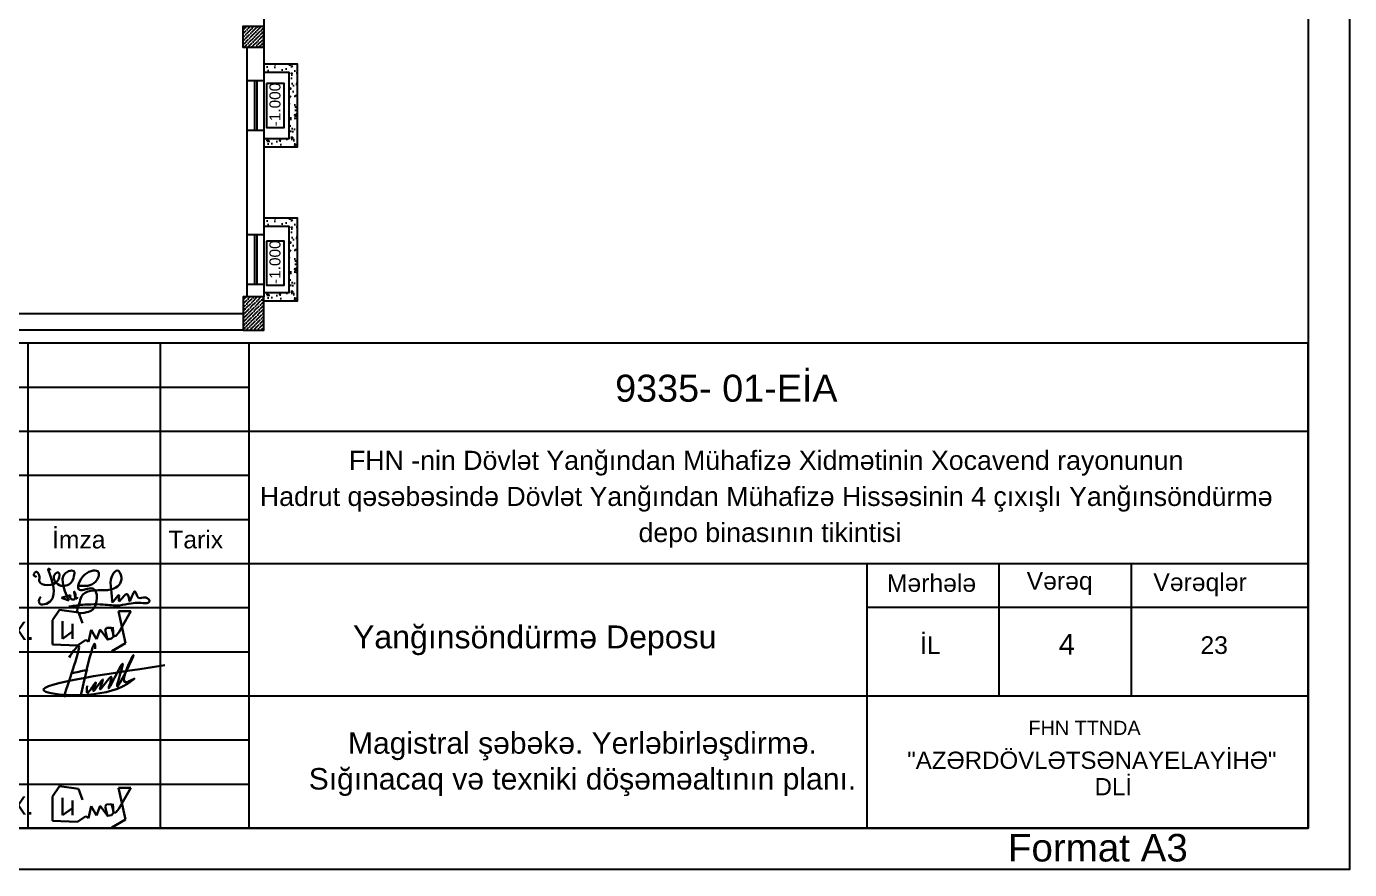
# Model space of a CAD drawing. Header units: millimetres. Extents: x 42452 to 2852333, y -419346 to 834876.
# Drawn here: x 2467468 to 2499242, y 632480 to 652740 of the extents above; entities that cross this region are included whole.
import ezdxf

# ---------------------------------------------------------------- set-up
doc = ezdxf.new("R2010")
doc.units = ezdxf.units.MM
doc.linetypes.add('DUZ', pattern=[0])
for name, color, linetype, lineweight in [('0_memar', 250, 'Continuous', 20), ('0_Ном._пера__1', 7, 'Continuous', 15), ('c_dv_l x_tti-25_Ном._пера__21_Ном._пера__21', 7, 'Continuous', 30), ('memar', 7, 'Continuous', 25), ('перегородка', 130, 'Continuous', 20), ('перегородка_Ном._пера__1', 7, 'Continuous', 15)]:
    doc.layers.add(name, color=color, linetype=linetype, lineweight=lineweight)
for name, color, linetype in [('Kunc shtampi', 7, 'Continuous'), ('polygon', 5, 'Continuous'), ('ramka', 7, 'Continuous'), ('размер', 7, 'Continuous')]:
    doc.layers.add(name, color=color, linetype=linetype)
doc.styles.add('Arial', font='arial.ttf', dxfattribs={"height": 200})
doc.styles.add('ARİAL', font='arial.ttf')
doc.styles.get("Standard").update_dxf_attribs({"font": 'arial.ttf'})
doc.styles.add('СГЕНЕРИР_СТИЛЬ_1', font='arial.ttf')
doc.styles.add('СГЕНЕРИР_СТИЛЬ_2', font='')
doc.styles.get('СГЕНЕРИР_СТИЛЬ_2').set_extended_font_data('Arial Unicode MS Кириллический')

# ---------------------------------------------------------------- blocks, each defined once
blk = doc.blocks.new('55')
at = {"color": 5, "lineweight": 30}
for points, knots in [([(6807301, -690054), (6807380, -689939), (6807723, -689440), (6807293, -690552), (6807199, -690927), (6807191, -690959)], [0, 0, 0, 0, 328.564954, 1432.648132, 1536.641492, 1536.641492, 1536.641492, 1536.641492]), ([(6807568, -690913), (6807734, -690192), (6807904, -689458), (6807900, -689847), (6807900, -689854)], [0, 0, 0, 0, 1128.718966, 1148.710053, 1148.710053, 1148.710053, 1148.710053]), ([(6807716, -690698), (6807705, -690775), (6807675, -691004), (6808017, -690413), (6807740, -691044), (6808200, -690308), (6807872, -691036), (6808390, -690235), (6808050, -691132), (6808747, -689639), (6808148, -691347), (6809105, -689320), (6808364, -690768), (6808709, -690576), (6808805, -690524)], [0, 0, 0, 0, 159.15263, 467.604708, 669.340869, 1011.806253, 1243.637014, 1628.4018, 1881.82877, 2512.198919, 3044.065726, 3849.863763, 4495.087992, 4740.981721, 4740.981721, 4740.981721, 4740.981721]), ([(6808805, -690524), (6808750, -690568), (6808216, -691003), (6805386, -690836), (6807954, -690456), (6809491, -690228)], [0, 0, 0, 0, 215.465341, 2087.683537, 4876.118481, 4876.118481, 4876.118481, 4876.118481]), ([(6807358, -690408), (6807470, -690386), (6807596, -690361), (6807720, -690330), (6807732, -690327)], [0, 0, 0, 0, 344.502291, 383.366548, 383.366548, 383.366548, 383.366548])]:
    blk.add_open_spline(points, degree=3, knots=knots, dxfattribs=at)
blk = doc.blocks.new('20')
at = {"color": 7, "lineweight": 25}
for p, q in [((15101137, -7396449), (15122448, -7396449)), ((15101137, -7402785), (15122448, -7402785))]:
    blk.add_line(p, q, dxfattribs=at)
at = {"layer": 'Kunc shtampi', "ltscale": 0.1}
blk.add_line((15122450, -7402785), (15122450, -7396438), dxfattribs=at)
at = {"layer": 'polygon', "color": 7, "linetype": 'DUZ', "lineweight": 25}
for p, q in [((15118416, -7401057), (15118416, -7399329)), ((15120144, -7401057), (15120144, -7399329)), ((15122448, -7399905), (15116691, -7399905))]:
    blk.add_line(p, q, dxfattribs=at)
at = {"layer": 'перегородка', "color": 5, "lineweight": 30}
for p, q in [((15106152, -7399933), (15106063, -7400069)), ((15106401, -7399969), (15106152, -7399933)), ((15106454, -7400110), (15106401, -7399969)), ((15107086, -7399953), (15106925, -7399953)), ((15106925, -7399953), (15107015, -7400368)), ((15106927, -7400230), (15107086, -7399953)), ((15106063, -7400069), (15106062, -7400388)), ((15106192, -7400084), (15106192, -7400313)), ((15106192, -7400084), (15106192, -7400313)), ((15106323, -7400119), (15106323, -7400313)), ((15106531, -7400351), (15106567, -7400195)), ((15106567, -7400195), (15106637, -7400317)), ((15106637, -7400317), (15106683, -7400192)), ((15106683, -7400192), (15106784, -7400326)), ((15106749, -7400198), (15106768, -7400171)), ((15106749, -7400198), (15106780, -7400321)), ((15106830, -7400168), (15106768, -7400171)), ((15106830, -7400168), (15106850, -7400225)), ((15106850, -7400225), (15106850, -7400162)), ((15106850, -7400162), (15106856, -7400282)), ((15106192, -7400313), (15106323, -7400219)), ((15106388, -7400401), (15106498, -7400325)), ((15106498, -7400325), (15106531, -7400351)), ((15106780, -7400321), (15106832, -7400311)), ((15106832, -7400311), (15106856, -7400282)), ((15107015, -7400368), (15106834, -7400474)), ((15106856, -7400282), (15106850, -7400225)), ((15106856, -7400282), (15106889, -7400275)), ((15106889, -7400275), (15106927, -7400230)), ((15106062, -7400388), (15106388, -7400401)), ((15106152, -7402237), (15106063, -7402373)), ((15106401, -7402273), (15106152, -7402237)), ((15107086, -7402257), (15106925, -7402257)), ((15106925, -7402257), (15107015, -7402672)), ((15106927, -7402534), (15107086, -7402257)), ((15106063, -7402373), (15106062, -7402692)), ((15106192, -7402388), (15106192, -7402617)), ((15106192, -7402388), (15106192, -7402617)), ((15106323, -7402423), (15106323, -7402617)), ((15106454, -7402414), (15106401, -7402273)), ((15106192, -7402617), (15106323, -7402523)), ((15106531, -7402655), (15106567, -7402499)), ((15106567, -7402499), (15106637, -7402621)), ((15106637, -7402621), (15106683, -7402496)), ((15106683, -7402496), (15106784, -7402630)), ((15106749, -7402502), (15106768, -7402475)), ((15106749, -7402502), (15106780, -7402625)), ((15106830, -7402472), (15106768, -7402475)), ((15106780, -7402625), (15106832, -7402615)), ((15106830, -7402472), (15106850, -7402529)), ((15106832, -7402615), (15106856, -7402586)), ((15106850, -7402529), (15106850, -7402466)), ((15106850, -7402466), (15106856, -7402586)), ((15106856, -7402586), (15106850, -7402529)), ((15106856, -7402586), (15106889, -7402579)), ((15106889, -7402579), (15106927, -7402534)), ((15106062, -7402692), (15106388, -7402705)), ((15106388, -7402705), (15106498, -7402629)), ((15106498, -7402629), (15106531, -7402655)), ((15107015, -7402672), (15106834, -7402778))]:
    blk.add_line(p, q, dxfattribs=at)
for points, knots in [([(15105854, -7399506), (15105838, -7399500), (15105805, -7399487), (15105847, -7399413), (15105905, -7399491), (15105849, -7399623), (15106153, -7399643), (15106162, -7399419), (15106042, -7399495), (15106143, -7399660), (15106310, -7399603), (15106340, -7399510), (15106359, -7399413), (15106122, -7399448), (15106203, -7399646), (15106273, -7399814)], [0, 0, 0, 0, 42.223389, 90.051656, 154.549451, 226.6152, 476.644161, 571.28472, 627.013932, 778.672239, 938.454199, 1025.570794, 1091.558705, 1160.21584, 1544.16015, 1544.16015, 1544.16015, 1544.16015]), ([(15106007, -7399409), (15106073, -7399600), (15106152, -7399829), (15105880, -7399880), (15105882, -7399793), (15105905, -7399771), (15105910, -7399766)], [0, 0, 0, 0, 446.334972, 532.702513, 603.278674, 627.196902, 627.196902, 627.196902, 627.196902]), ([(15106007, -7399409), (15106006, -7399405), (15106005, -7399395), (15106027, -7399402), (15106031, -7399412), (15106033, -7399416)], [0, 0, 0, 0, 8.821018, 27.345406, 42.243095, 42.243095, 42.243095, 42.243095]), ([(15106401, -7399620), (15106483, -7399625), (15106613, -7399633), (15106712, -7399392), (15106440, -7399437), (15106343, -7399750), (15106675, -7399563), (15106648, -7399925), (15106507, -7399969), (15106352, -7399997), (15106417, -7399855), (15106438, -7399676), (15106619, -7399677), (15106758, -7399678)], [0, 0, 0, 0, 227.188385, 358.071473, 539.665587, 751.927894, 924.503113, 1199.403857, 1282.39891, 1403.270956, 1513.824778, 1614.597802, 1944.904586, 1944.904586, 1944.904586, 1944.904586]), ([(15106758, -7399678), (15106785, -7399676), (15106877, -7399669), (15107004, -7399560), (15106917, -7399391), (15106772, -7399548), (15106848, -7399680), (15106834, -7399875), (15106956, -7399662), (15106900, -7399907), (15107061, -7399627), (15107057, -7399923), (15107138, -7399603), (15107168, -7399822), (15107267, -7399745), (15107351, -7399823), (15107309, -7399841), (15107293, -7399848)], [0, 0, 0, 0, 82.934409, 278.458212, 386.336719, 441.130098, 797.922894, 815.295031, 939.358029, 1010.425899, 1153.318323, 1248.777542, 1391.619055, 1482.772305, 1582.360738, 1652.010665, 1693.923868, 1693.923868, 1693.923868, 1693.923868]), ([(15107300, -7399848), (15107229, -7399844), (15107106, -7399838), (15106918, -7399890), (15106741, -7399864), (15106546, -7399860), (15106396, -7399873), (15106301, -7399888), (15106276, -7399892)], [0, 0, 0, 0, 211.533539, 367.015626, 577.795063, 738.782103, 953.656981, 1027.737747, 1027.737747, 1027.737747, 1027.737747]), ([(15106295, -7399744), (15106292, -7399758), (15106286, -7399786), (15106327, -7399808), (15106381, -7399781), (15106332, -7399640), (15106351, -7399754), (15106372, -7399792), (15106387, -7399780), (15106385, -7399772), (15106385, -7399769)], [0, 0, 0, 0, 37.910096, 78.738154, 107.34926, 199.254906, 281.250122, 295.344415, 310.564895, 319.310936, 319.310936, 319.310936, 319.310936])]:
    blk.add_open_spline(points, degree=3, knots=knots, dxfattribs=at)
for points in [[(15106295, -7399744), (15106256, -7399756), (15106217, -7399767), (15106178, -7399779)], [(15106178, -7399779), (15106209, -7399791), (15106241, -7399803), (15106273, -7399814)]]:
    blk.add_open_spline(points, degree=3, dxfattribs=at)
at = {"layer": 'размер', "color": 7, "lineweight": 25}
for p, q in [((15105744, -7402785), (15105744, -7396449)), ((15107472, -7402785), (15107472, -7396449)), ((15108624, -7396449), (15108624, -7402785)), ((15101137, -7397025), (15108624, -7397025)), ((15101137, -7397601), (15122448, -7397601)), ((15101137, -7398177), (15108624, -7398177)), ((15101137, -7398753), (15108624, -7398753)), ((15101137, -7399329), (15122448, -7399329)), ((15116688, -7399329), (15116688, -7402785)), ((15101137, -7399905), (15108624, -7399905)), ((15101137, -7400481), (15108624, -7400481)), ((15101137, -7401057), (15122448, -7401057)), ((15101137, -7401633), (15108624, -7401633)), ((15101156, -7402209), (15108624, -7402209))]:
    blk.add_line(p, q, dxfattribs=at)
at = {"color": 1, "lineweight": 25, "xscale": 0.5720132259566115, "yscale": 0.5720132259566115, "zscale": 0.5720132259566115}
blk.add_blockref('55', (11212411, -7005839), dxfattribs=at)
at = {"color": 7, "insert": (15101347, -7400201), "char_height": 258.17, "width": 5812.24, "attachment_point": 4, "style": 'Arial'}
blk.add_mtext('{\\fArial|b0|i0|c238|p34;Bölmə müd.} {\\fArial|b0|i0|c238|p34; \\fArial|b0|i0|c204|p34;\\H0.92962x;Məmmədova\\fArial|b0|i0|c238|p34; X.}', dxfattribs=at)
at = {"color": 7, "lineweight": 25, "attachment_point": 1}
for s, insert, char_height in [('{\\fArial|b0|i0|c238|p34;İ\\fArial|b0|i0|c0|p34;L}', (15117383, -7400280), 230.39), ('23', (15121043, -7400280), 230.4)]:
    blk.add_mtext(s, dxfattribs=dict(at, insert=insert, char_height=char_height))
at = {"insert": (15115876, -7403826), "char_height": 360, "width": 22250.72, "attachment_point": 7, "style": 'ARİAL'}
blk.add_mtext('{\\fArial|b0|i0|c238|p34;                   Format A3\\L\\P} ', dxfattribs=at)
at = {"layer": '0_memar', "color": 0, "linetype": 'Continuous', "insert": (15115376, -7398491), "char_height": 249.57, "width": 13538.5, "attachment_point": 5, "line_spacing_factor": 1.132501, "style": 'СГЕНЕРИР_СТИЛЬ_1'}
blk.add_mtext('{\\C7;FHN -nin Dövlət Yanğından Mühafizə Xidmətinin \\fArial|b0|i0|c238|p38;Xocavend\\fArial|b0|i0|c204|p38; \\fArial|b0|i0|c238|p38;rayonunun\\fArial|b0|i0|c204|p38; \\fArial|b0|i0|c238|p38;\\PHadrut qəsəbəsində \\fArial|b0|i0|c204|p38;Dövlət Yanğından Mühafizə Hissəsinin 4 \\fArial|b0|i0|c238|p38;çıxışlı Y\\fArial|b0|i0|c204|p38;anğınsöndürmə\\fArial|b0|i0|c238|p38;\\P \\fArial|b0|i0|c204|p38;depo\\fArial|b0|i0|c238|p38; binasının\\fArial|b0|i0|c204|p34; tikintisi}', dxfattribs=at)
at = {"layer": '0_memar', "color": 0, "linetype": 'Continuous', "insert": (15112355, -7400528), "char_height": 299.48, "attachment_point": 8, "style": 'СГЕНЕРИР_СТИЛЬ_1'}
blk.add_mtext('{Yanğınsöndürmə Deposu}', dxfattribs=at)
at = {"layer": '0_Ном._пера__1', "linetype": 'Continuous', "attachment_point": 1, "style": 'СГЕНЕРИР_СТИЛЬ_2'}
for s, insert, char_height in [('{Mərhələ}', (15116950, -7399469), 231), ('{Vərəq}', (15118775, -7399440), 231), ('{Vərəqlər}', (15120428, -7399458), 231), (' {\\fArial|b0|i0|c0|p34;     \\H0.88889x;                FHN TTNDA}', (15117167, -7401383), 207.94)]:
    blk.add_mtext(s, dxfattribs=dict(at, insert=insert, char_height=char_height))
at = {"layer": '0_Ном._пера__1', "linetype": 'Continuous', "insert": (15117216, -7401786), "char_height": 225, "width": 5999.56, "attachment_point": 1, "line_spacing_factor": 0.920624, "style": 'СГЕНЕРИР_СТИЛЬ_2'}
blk.add_mtext('{\\fArial|b0|i0|c0|p34;"AZƏRDÖVLƏTSƏNAYELAYİHƏ"\\P                            DLİ}', dxfattribs=at)
at = {"layer": 'ramka', "color": 7, "lineweight": 25, "ltscale": 0.4, "insert": (15103470, -7402370), "char_height": 258.17, "width": 2820.28, "attachment_point": 1, "style": 'Arial'}
blk.add_mtext('{\\H0.92962x;Məmmədova\\fArial|b0|i0|c238|p34; X.}', dxfattribs=at)
at = {"layer": 'перегородка', "color": 7, "lineweight": 25, "char_height": 287.99, "attachment_point": 1, "style": 'Arial'}
for s, insert in [('\\H0.8x;İmza', (15106056, -7398902)), ('\\H0.8x;Tarix', (15107573, -7398902))]:
    blk.add_mtext(s, dxfattribs=dict(at, insert=insert))
at = {"layer": 'перегородка_Ном._пера__1', "linetype": 'Continuous', "insert": (15113268, -7396864), "char_height": 352.637, "attachment_point": 1, "style": 'СГЕНЕРИР_СТИЛЬ_2'}
blk.add_mtext('{\\fArial|b0|i0|c204|p38; 9\\fArial|b0|i0|c238|p38;335\\fArial|b0|i0|c204|p38;- 01-\\fArial|b0|i0|c238|p38;EİA}', dxfattribs=at)

msp = doc.modelspace()

# ---------------------------------------------------------------- hatches: boundary and pattern name
at = {"layer": 'memar', "lineweight": 25}
h = msp.add_hatch(dxfattribs=at)
h.set_pattern_fill('ANSI36', color=256, scale=500)
h.set_pattern_definition([(45, (795899.14, 2935153.946), (33.1456304, 121.533978), [156.25, -31.25, 0, -31.25])])
h.paths.add_polyline_path([(2472667.89352, 652740.28193), (2472667.89352, 652240.28193), (2473167.89352, 652240.28193), (2473167.89352, 652740.28193)])
h = msp.add_hatch(dxfattribs=at)
h.set_pattern_fill('AR-CONC', color=256, scale=2, angle=-90)
h.set_pattern_definition([(320, (2347480, 715793.8), (-31.8782, -364.36934), [38.1, -419.1]), (265, (2347480, 715793.8), (382.1137, 70.4868), [30.48, -335.2812]), (10.45144, (2347477.35, 715763.45), (350.2355, -293.8825), [32.38, -356.1805]), (316.1842, (2347581.6, 715793.8), (-84.0847, -542.1581), [57.15, -628.65]), (6.63556, (2347574.6, 715748.63), (494.8522, -474.8083), [48.57, -534.2712]), (261.18415, (2347581.6, 715793.8), (494.8522, -474.8083), [45.72, -502.9195]), (291, (2347556.2, 715743), (-204.5304, -303.2288), [38.1, -419.1]), (236, (2347556.2, 715743), (368.3759, -123.6041), [30.48, -335.28]), (341.45144, (2347539.16, 715717.75), (163.8455, -426.8328), [32.38, -356.1799]), (307.5, (2347480, 715793.81), (169.11008, -6.17721), [0, -331.216, 0, -340.36, 0, -336.55]), (277.5, (2347480, 715793.81), (200.36115, -133.63933), [0, -194.056, 0, -323.596, 0, -128.27]), (237.5, (2347480, 715907.1), (-11.45749, -271.18119), [0, -127, 0, -396.24, 0, -525.78]), (227.5, (2347480, 715957.9), (50.853, -296.25836), [0, -165.1, 0, -263.144, 0, -373.38])])
h.paths.add_polyline_path([(2473967.89352, 649840.5715), (2473967.89352, 651840.5715), (2473167.89352, 651840.5715), (2473167.89352, 651640.5715), (2473767.89352, 651640.5715), (2473767.89352, 650040.5715), (2473167.89352, 650040.5715), (2473167.89352, 649840.5715)])
h = msp.add_hatch(dxfattribs=at)
h.set_pattern_fill('AR-CONC', color=256, scale=2, angle=-90)
h.set_pattern_definition([(320, (2347480, 712093.53), (-31.8782, -364.36934), [38.1, -419.1]), (265, (2347480, 712093.53), (382.1137, 70.4868), [30.48, -335.2812]), (10.45144, (2347477.35, 712063.16), (350.2355, -293.8825), [32.38, -356.1805]), (316.1842, (2347581.6, 712093.53), (-84.0847, -542.1581), [57.15, -628.65]), (6.63556, (2347574.6, 712048.35), (494.8522, -474.8083), [48.57, -534.2712]), (261.18415, (2347581.6, 712093.5), (494.8522, -474.8083), [45.72, -502.9195]), (291, (2347556.2, 712042.73), (-204.5304, -303.2288), [38.1, -419.1]), (236, (2347556.2, 712042.73), (368.3759, -123.6041), [30.48, -335.28]), (341.45144, (2347539.16, 712017.46), (163.8455, -426.8328), [32.38, -356.1799]), (307.5, (2347480, 712093.53), (169.11008, -6.17721), [0, -331.216, 0, -340.36, 0, -336.55]), (277.5, (2347480, 712093.53), (200.36115, -133.63933), [0, -194.056, 0, -323.596, 0, -128.27]), (237.5, (2347480, 712206.81), (-11.45749, -271.18119), [0, -127, 0, -396.24, 0, -525.78]), (227.5, (2347480, 712257.6), (50.853, -296.25836), [0, -165.1, 0, -263.144, 0, -373.38])])
h.paths.add_polyline_path([(2473967.89352, 646140.28193), (2473967.89352, 648140.28193), (2473167.89352, 648140.28193), (2473167.89352, 647940.28193), (2473767.89352, 647940.28193), (2473767.89352, 646340.28193), (2473167.89352, 646340.28193), (2473167.89352, 646140.28193)])
h = msp.add_hatch(dxfattribs=at)
h.set_pattern_fill('ANSI36', color=256, scale=500)
h.set_pattern_definition([(45, (710470.1, 2928437.797), (33.1456304, 121.533978), [156.25, -31.25, 0, -31.25])])
h.paths.add_polyline_path([(2472668.45967, 646240.28193), (2472668.45967, 645440.28193), (2473168.45967, 645440.28193), (2473168.45967, 646240.28193)])

# ---------------------------------------------------------------- linework, layer by layer
at = {"layer": 'c_dv_l x_tti-25_Ном._пера__21_Ном._пера__21', "linetype": 'Continuous', "lineweight": 25, "flags": 128}
for points in [[(2415634.38163, 691602.70891), (2499241.93363, 691602.70891), (2499241.93363, 632480.22571), (2415634.38163, 632480.22571)], [(2419615.69363, 690607.38091), (2498246.60563, 690607.38091), (2498246.60563, 633475.55371), (2419615.69363, 633475.55371)]]:
    msp.add_lwpolyline(points, close=True, dxfattribs=at)
at = {"layer": 'memar', "color": 0, "lineweight": 25, "flags": 128}
for points in [[(2473167.89352, 656440.28193), (2473167.89352, 646240.28193)], [(2472767.89352, 646240.28193), (2472767.89352, 652240.28193)], [(2467267.71736, 645840.28193), (2472667.89352, 645840.28193)], [(2472668.45967, 645440.28193), (2467267.91214, 645440.28193)]]:
    msp.add_lwpolyline(points, dxfattribs=at)
at = {"layer": 'memar', "color": 3, "lineweight": 25}
for points in [[(2473167.89352, 652740.28193), (2472667.89352, 652740.28193), (2472667.89352, 652240.28193), (2473167.89352, 652240.28193)], [(2473168.45967, 646240.28193), (2472668.45967, 646240.28193), (2472668.45967, 645440.28193), (2473168.45967, 645440.28193)]]:
    msp.add_lwpolyline(points, close=True, dxfattribs=at)
at = {"layer": 'memar', "color": 0, "lineweight": 25}
for points in [[(2473167.89352, 651840.5715), (2473967.89352, 651840.5715), (2473967.89352, 649840.5715), (2473167.89352, 649840.5715)], [(2473167.89352, 651640.5715), (2473767.89352, 651640.5715), (2473767.89352, 650040.5715), (2473167.89352, 650040.5715)], [(2473167.89352, 648140.28193), (2473967.89352, 648140.28193), (2473967.89352, 646140.28193), (2473167.89352, 646140.28193)], [(2473167.89352, 647940.28193), (2473767.89352, 647940.28193), (2473767.89352, 646340.28193), (2473167.89352, 646340.28193)]]:
    msp.add_lwpolyline(points, dxfattribs=at)
for points in [[(2473167.89352, 651440.5715), (2473167.89352, 650240.57151), (2472767.89352, 650240.57151), (2472767.89352, 651440.5715)], [(2473167.89352, 647740.28193), (2473167.89352, 646540.28193), (2472767.89352, 646540.28193), (2472767.89352, 647740.28193)]]:
    msp.add_lwpolyline(points, close=True, dxfattribs=at)
at = {"layer": 'memar', "color": 146, "lineweight": 25, "true_color": 0x105689}
for points in [[(2472999.03092, 650240.57151), (2472949.03092, 650240.57151), (2472949.03092, 651440.5715), (2472999.03092, 651440.5715)], [(2472999.03092, 646540.28193), (2472949.03092, 646540.28193), (2472949.03092, 647740.28193), (2472999.03092, 647740.28193)]]:
    msp.add_lwpolyline(points, close=True, dxfattribs=at)
at = {"layer": 'memar', "color": 18, "linetype": 'Continuous', "lineweight": 25, "true_color": 0x000000, "flags": 128}
for points in [[(2473236.06729, 651366.02361), (2473236.06729, 650313.45148), (2473654.61767, 650313.45148), (2473652.94311, 651366.02361)], [(2473236.06729, 647578.09245), (2473236.06729, 646525.52033), (2473654.61767, 646525.52033), (2473652.94311, 647578.09245)]]:
    msp.add_lwpolyline(points, close=True, dxfattribs=at)

# ---------------------------------------------------------------- block references
at = {"layer": 'c_dv_l x_tti-25_Ном._пера__21_Ном._пера__21', "linetype": 'Continuous', "lineweight": 25, "xscale": 1.840176342234347, "yscale": 1.840176342234347, "zscale": 1.840176342234347}
msp.add_blockref('20', (-25329724.16277, 14255905.82109), dxfattribs=at)

# ---------------------------------------------------------------- texts
at = {"color": 7, "lineweight": 25, "insert": (2474238.11509, 635011.70783), "char_height": 516.21340955, "width": 13164.1661059, "attachment_point": 4, "style": 'Arial'}
msp.add_mtext('\\pxqc;{\\C256;Magistral şəbəkə. Yerləbirləşdirmə. \\fArial|b0|i0|c204|p38;S\\fArial|b0|i0|c0|p38;ığı\\fArial|b0|i0|c204|p38;nacaq və texniki dö\\fArial|b0|i0|c0|p38;ş\\fArial|b0|i0|c204|p38;əməalt\\fArial|b0|i0|c0|p38;ı\\fArial|b0|i0|c204|p38;n\\fArial|b0|i0|c0|p38;ı\\fArial|b0|i0|c204|p38;n plan\\fArial|b0|i0|c0|p38;ı. }', dxfattribs=at)
at = {"layer": 'c_dv_l x_tti-25_Ном._пера__21_Ном._пера__21', "linetype": 'Continuous', "lineweight": 25, "insert": (2492204.18445, 637894.48755), "char_height": 497.664, "attachment_point": 4, "style": 'Arial'}
msp.add_mtext('\\pxqc;{\\fArial|b0|i0|c238|p34;4}', dxfattribs=at)
at = {"layer": 'memar', "color": 18, "linetype": 'Continuous', "lineweight": 25, "true_color": 0x000000, "char_height": 264, "attachment_point": 7, "rotation": 90, "style": 'СГЕНЕРИР_СТИЛЬ_1'}
for insert in [(2473571.06335, 650340.61179), (2473571.06335, 646552.68064)]:
    msp.add_mtext('-1.000  ', dxfattribs=dict(at, insert=insert))

doc.saveas('drawing.dxf')
